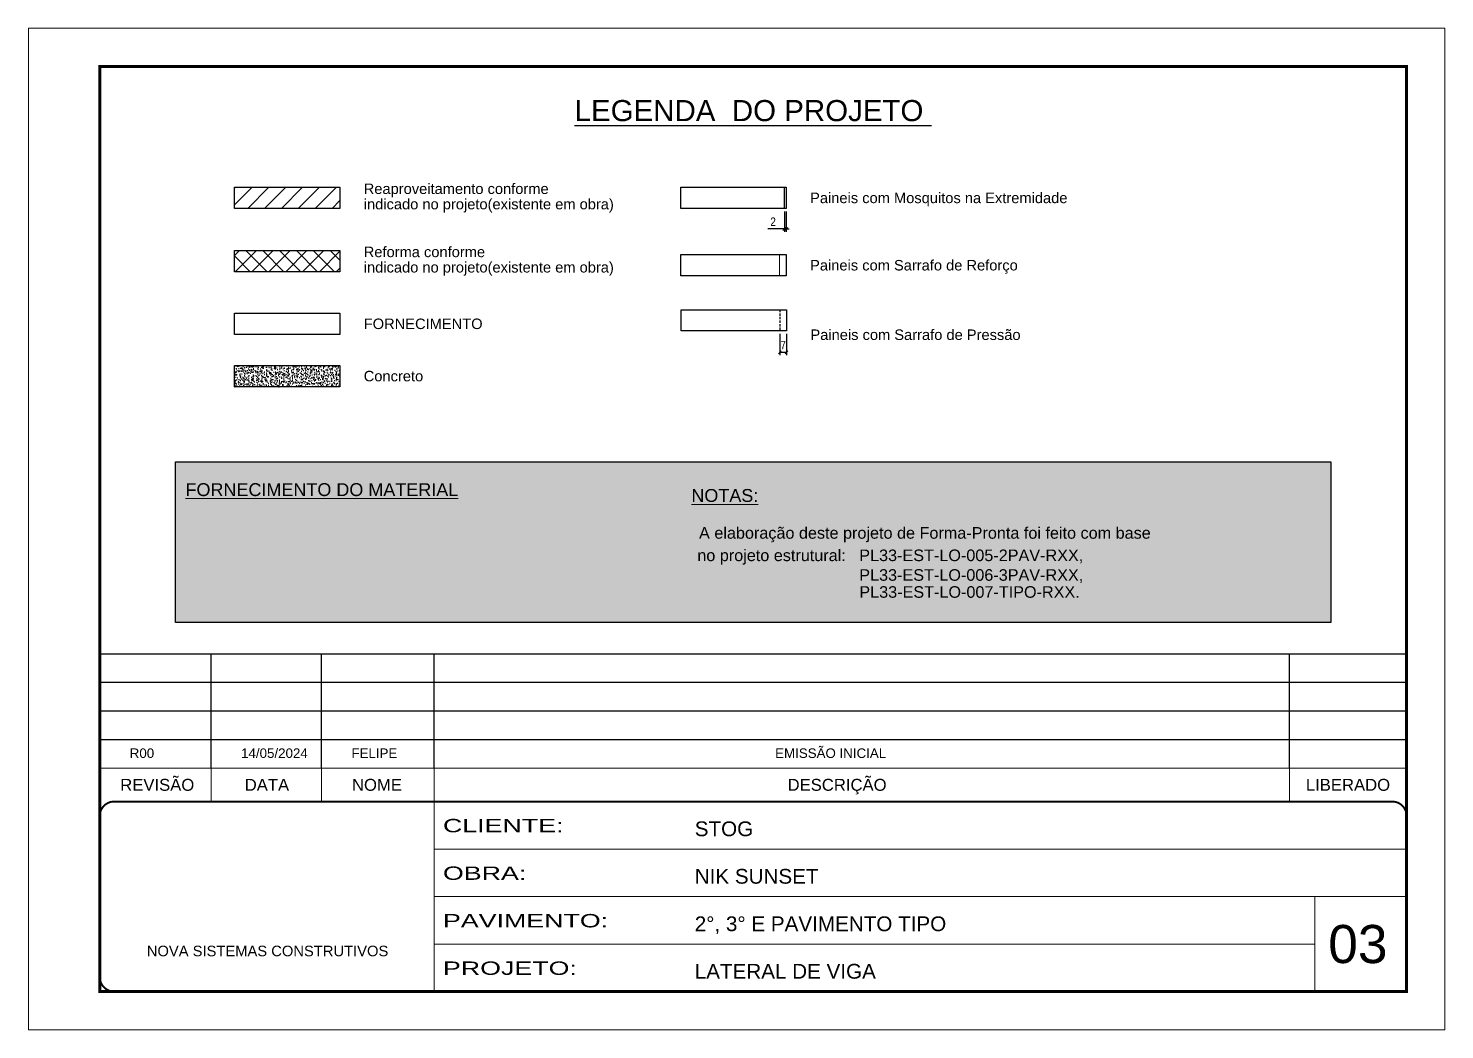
# Model space of a CAD drawing. Extents: x -10448 to -1189, y -11772 to 17235.
# Drawn here: x -7265 to -5780, y 15794 to 16844 of the extents above; entities that cross this region are included whole.
import ezdxf
from ezdxf.enums import TextEntityAlignment as Align

# ---------------------------------------------------------------- set-up
doc = ezdxf.new("R2010")
doc.units = 0
for name, pattern in [('CONTINUO', [0]), ('DASHED', [0.75, 0.5, -0.25]), ('HIDDEN', [0.375, 0.25, -0.125])]:
    doc.linetypes.add(name, pattern=pattern)
for name, color, linetype, lineweight in [('CARIMBO', 255, 'Continuous', 9), ('Folhas', 255, 'Continuous', 9), ('Hachura', 251, 'Continuous', 9), ('SARRAFO DE PRESSAO', 251, 'DASHED', 9)]:
    doc.layers.add(name, color=color, linetype=linetype, lineweight=lineweight)
for name, color, linetype in [('COTA', 241, 'Continuous'), ('cotas', 4, 'Continuous'), ('Painéis', 200, 'Continuous'), ('SARR_2.2x7', 40, 'Continuous')]:
    doc.layers.add(name, color=color, linetype=linetype)
doc.layers.add('Demarcação 2', color=7, linetype='Continuous', lineweight=9, true_color=0xe0e0e0)
doc.styles.add('ARIAL', font='arial.ttf')
doc.styles.add('COTA TECNICA-50', font='techl___.ttf', dxfattribs={"height": 9})
doc.styles.add('Tecnologia', font='')
doc.styles.get('Tecnologia').set_extended_font_data('Forgotten Futurist')
doc.dimstyles.new('COTA PAINEL-50', dxfattribs={"dimtxt": 9, "dimasz": 3, "dimexe": 3, "dimexo": 3, "dimgap": 3, "dimtad": 1, "dimdec": 1, "dimzin": 12, "dimdsep": 46, "dimtxsty": 'COTA TECNICA-50', "dimblk1": 'OBLIQUE', "dimblk2": 'OBLIQUE', "dimsah": 1, "dimcen": 0.9, "dimclrd": 4, "dimclre": 4, "dimclrt": 240, "dimadec": 1, "dimazin": 3, "dimtfac": 1, "dimtdec": 1, "dimtmove": 0, "dimatfit": 3, "dimfxl": 1, "dimtolj": 1, "dimtzin": 12, "dimarcsym": 0})

# ---------------------------------------------------------------- blocks, each defined once
blk = doc.blocks.new('_Oblique')
at = {"color": 0, "linetype": 'ByBlock', "lineweight": -2}
blk.add_line((-0.5, -0.5), (0.5, 0.5), dxfattribs=at)
blk = doc.blocks.new('*D77')
at = {"layer": 'cotas', "color": 4, "lineweight": -2, "transparency": 16777216}
for p, q in [((-6472.1, 16652.3), (-6472.1, 16630.9)), ((-6470.1, 16652.3), (-6470.1, 16630.9)), ((-6472.1, 16633.9), (-6489.6, 16633.9)), ((-6470.1, 16633.9), (-6472.1, 16633.9)), ((-6470.1, 16633.9), (-6467.1, 16633.9))]:
    blk.add_line(p, q, dxfattribs=at)
at = {"layer": 'Defpoints', "color": 0, "transparency": 16777216}
for p in [(-6472.1, 16655.3), (-6470.1, 16655.3), (-6472.1, 16633.9)]:
    blk.add_point(p, dxfattribs=at)
at = {"layer": 'cotas', "color": 4, "lineweight": -2, "transparency": 16777216, "xscale": 3, "yscale": 3, "zscale": 3}
blk.add_blockref('_Oblique', (-6472.1, 16633.9), dxfattribs=at)
at = {"layer": 'cotas', "color": 4, "lineweight": -2, "transparency": 16777216, "xscale": 3, "yscale": 3, "zscale": 3, "rotation": 180}
blk.add_blockref('_Oblique', (-6470.1, 16633.9), dxfattribs=at)
at = {"layer": 'cotas', "color": 240, "transparency": 16777216, "insert": (-6483.9, 16641.4), "char_height": 9, "attachment_point": 5, "style": 'COTA TECNICA-50'}
blk.add_mtext('\\A1;2', dxfattribs=at)
blk = doc.blocks.new('*D78')
at = {"layer": 'cotas', "color": 4, "lineweight": -2, "transparency": 16777216}
for p, q in [((-6476.8, 16523.9), (-6476.8, 16501.4)), ((-6469.8, 16523.9), (-6469.8, 16501.4)), ((-6469.8, 16504.4), (-6476.8, 16504.4))]:
    blk.add_line(p, q, dxfattribs=at)
at = {"layer": 'Defpoints', "color": 0, "transparency": 16777216}
for p in [(-6476.8, 16526.9), (-6469.8, 16526.9), (-6476.8, 16504.4)]:
    blk.add_point(p, dxfattribs=at)
at = {"layer": 'cotas', "color": 4, "lineweight": -2, "transparency": 16777216, "xscale": 3, "yscale": 3, "zscale": 3, "rotation": 180}
blk.add_blockref('_Oblique', (-6476.8, 16504.4), dxfattribs=at)
at = {"layer": 'cotas', "color": 4, "lineweight": -2, "transparency": 16777216, "xscale": 3, "yscale": 3, "zscale": 3}
blk.add_blockref('_Oblique', (-6469.8, 16504.4), dxfattribs=at)
at = {"layer": 'cotas', "color": 240, "transparency": 16777216, "insert": (-6473.3, 16512), "char_height": 9, "attachment_point": 5, "style": 'COTA TECNICA-50'}
blk.add_mtext('\\A1;7', dxfattribs=at)
blk = doc.blocks.new('9999999999')
at = {"color": 30, "linetype": 'CONTINUO'}
for p, q in [((98564.6, 34230.2), (98564.6, 34429.4)), ((98564.6, 34379.6), (99584, 34379.6)), ((98564.6, 34329.8), (99488, 34329.8)), ((99584, 34329.8), (99488, 34329.8)), ((99488, 34329.8), (99488, 34230.2)), ((98564.6, 34280), (99488, 34280))]:
    blk.add_line(p, q, dxfattribs=at)
at = {"color": 30, "linetype": 'CONTINUO', "const_width": 2}
blk.add_lwpolyline([(99584, 34230.2), (99584, 34414.4, 0.414214), (99569, 34429.4), (98229, 34429.4, 0.414214), (98214, 34414.4), (98214, 34245.2, 0.414214), (98229, 34230.2), (99584, 34230.2)], format="xyb", dxfattribs=at)
at = {"layer": 'Folhas'}
blk.add_lwpolyline([(98139, 34190.2), (99624, 34190.2), (99624, 35240.2), (98139, 35240.2)], close=True, dxfattribs=at)
at = {"layer": 'Folhas', "color": 30, "const_width": 3}
blk.add_lwpolyline([(98214, 34230.2), (99584, 34230.2), (99584, 35200.2), (98214, 35200.2)], close=True, dxfattribs=at)
at = {"color": 7, "linetype": 'Continuous', "ltscale": 5, "style": 'ARIAL'}
for s, height, p in [('STOG', 15.48, (98837.7, 34393.1)), ('NIK SUNSET', 15.48, (98837.7, 34343.3)), ('2°, 3° E PAVIMENTO TIPO', 15.483, (98837.7, 34293.5)), ('NOVA SISTEMAS CONSTRUTIVOS', 11.059, (98263.2, 34267.2)), ('LATERAL DE VIGA', 15.483, (98837.7, 34243.7))]:
    blk.add_text(s, height=height, dxfattribs=at).set_placement(p)
at = {"layer": 'Folhas', "color": 7, "style": 'Tecnologia', "width": 1.5}
for s, p in [('CLIENTE:', (98573.7, 34397.2)), ('OBRA:', (98573.7, 34347.3)), ('PAVIMENTO:', (98573.7, 34297.5)), ('PROJETO:', (98573.7, 34247.7))]:
    blk.add_text(s, height=14, dxfattribs=at).set_placement(p)

msp = doc.modelspace()

# ---------------------------------------------------------------- hatches: boundary and pattern name
at = {"layer": 'COTA', "linetype": 'ByBlock'}
h = msp.add_hatch(dxfattribs=at)
h.set_pattern_fill('AR-CONC', color=256, scale=0.9, style=0)
h.set_pattern_definition([(50, (-105403.761, -18395.9775), (6.45534164, -0.56476921), [0.675, -7.425]), (355, (-105403.761, -18395.9775), (-1.248762, 6.7697292), [0.54, -5.94]), (100.4514445, (-105403.223, -18396.0246), (5.20657962, 6.20495992), [0.57366173, -6.310279]), (46.1842, (-105403.761, -18394.1775), (9.605172, -1.4896735), [1.0125, -11.1375]), (96.635635, (-105402.961, -18394.302), (8.4119575, 8.7670674), [0.8604931, -9.4654238]), (351.184164, (-105403.761, -18394.178), (8.4119575, 8.7670674), [0.81, -8.91]), (21, (-105402.861, -18394.6275), (5.37216347, -3.62357002), [0.675, -7.425]), (326, (-105402.861, -18394.6275), (2.189838, 6.5263504), [0.54, -5.94]), (71.451445, (-105402.4134, -18394.9295), (7.5620014, 2.90278038), [0.5736617, -6.310279]), (37.5, (-105403.761, -18395.9775), (0.1094387, 2.996044684), [0, -5.868, 0, -6.03, 0, -5.9625]), (7.5, (-105403.761, -18395.9775), (2.36762584, 3.54970541), [0, -3.438, 0, -5.733, 0, -2.2725]), (327.5, (-105405.768, -18395.9775), (4.804401926, -0.202993846), [0, -2.25, 0, -7.02, 0, -9.315]), (317.5, (-105406.668, -18395.9775), (5.24867552, 0.90094484), [0, -2.925, 0, -4.662, 0, -6.615])])
h.paths.add_polyline_path([(-6938.11, 16468.46), (-6938.11, 16490.71), (-7048.68, 16490.71), (-7048.68, 16468.46)])
at = {"layer": 'Demarcação 2'}
h = msp.add_hatch(color=8, dxfattribs=at)
h.set_gradient(color1=(112, 112, 112), one_color=1, tint=1, name='SPHERICAL')
h.paths.add_polyline_path([(-7110.36, 16389.63), (-5899.1, 16389.63), (-5899.1, 16221.3), (-7110.36, 16221.3)])
at = {"layer": 'Hachura', "linetype": 'ByBlock'}
h = msp.add_hatch(dxfattribs=at)
h.set_pattern_fill('ANSI31', color=256, scale=100)
h.set_pattern_definition([(45, (-124198.811, -18395.978), (-8.8388348, 8.8388348), [])])
h.paths.add_polyline_path([(-6938.11, 16677.55), (-7048.68, 16677.55), (-7048.68, 16655.3), (-6938.11, 16655.3)])
h = msp.add_hatch(dxfattribs=at)
h.set_pattern_fill('ANSI37', color=256, scale=100)
h.set_pattern_definition([(45, (-124198.811, -18395.978), (-8.8388348, 8.8388348), []), (135, (-124198.811, -18395.978), (-8.8388348, -8.8388348), [])])
h.paths.add_polyline_path([(-6938.11, 16611.31), (-7048.68, 16611.31), (-7048.68, 16589.06), (-6938.11, 16589.06)])

# ---------------------------------------------------------------- linework, layer by layer
at = {"color": 30}
for p, q in [((-7189.78, 16188.47), (-5819.78, 16188.47)), ((-7073.02, 16068.47), (-7073.02, 16188.47)), ((-6957.36, 16068.47), (-6957.36, 16188.47)), ((-6839.2, 16068.47), (-6839.2, 16188.47)), ((-5942.44, 16068.47), (-5942.44, 16188.47)), ((-7189.78, 16158.47), (-5819.78, 16158.47)), ((-7189.78, 16128.47), (-5819.78, 16128.47)), ((-7189.78, 16098.47), (-5819.78, 16098.47))]:
    msp.add_line(p, q, dxfattribs=at)
msp.add_lwpolyline([(-7110.36, 16389.63), (-5899.1, 16389.63), (-5899.1, 16221.3), (-7110.36, 16221.3)], close=True, dxfattribs=at)
at = {"color": 30, "const_width": 1}
for points in [[(-7189.78, 16068.47), (-5819.78, 16068.47)], [(-7073.02, 16068.47), (-7073.02, 16033.47)], [(-6957.36, 16068.47), (-6957.36, 16033.47)], [(-6839.2, 16068.47), (-6839.2, 16033.47)], [(-5942.44, 16068.47), (-5942.44, 16033.47)]]:
    msp.add_lwpolyline(points, dxfattribs=at)
at = {"layer": 'COTA', "linetype": 'ByBlock'}
msp.add_lwpolyline([(-7048.68, 16490.71), (-6938.11, 16490.71), (-6938.11, 16468.46), (-7048.68, 16468.46)], close=True, dxfattribs=at)
at = {"layer": 'Painéis'}
msp.add_line((-6472.14, 16677.55), (-6472.14, 16655.3), dxfattribs=at)
for points in [[(-7048.68, 16677.55), (-6938.11, 16677.55), (-6938.11, 16655.3), (-7048.68, 16655.3)], [(-6580.71, 16677.55), (-6470.14, 16677.55), (-6470.14, 16655.3), (-6580.71, 16655.3)], [(-7048.68, 16611.31), (-6938.11, 16611.31), (-6938.11, 16589.06), (-7048.68, 16589.06)], [(-6580.71, 16606.95), (-6470.14, 16606.95), (-6470.14, 16584.7), (-6580.71, 16584.7)], [(-7048.68, 16545.51), (-6938.11, 16545.51), (-6938.11, 16523.26), (-7048.68, 16523.26)], [(-6580.35, 16549.12), (-6469.78, 16549.12), (-6469.78, 16526.87), (-6580.35, 16526.87)]]:
    msp.add_lwpolyline(points, close=True, dxfattribs=at)
at = {"layer": 'SARR_2.2x7', "linetype": 'HIDDEN', "ltscale": 10}
msp.add_line((-6476.78, 16549.12), (-6476.78, 16526.87), dxfattribs=at)
at = {"layer": 'SARRAFO DE PRESSAO'}
for p, q in [((-6477.14, 16606.95), (-6473.64, 16606.95)), ((-6477.14, 16606.95), (-6477.14, 16584.7)), ((-6470.14, 16606.95), (-6473.64, 16606.95)), ((-6470.14, 16606.95), (-6470.14, 16584.7)), ((-6477.14, 16584.7), (-6473.64, 16584.7)), ((-6470.14, 16584.7), (-6473.64, 16584.7))]:
    msp.add_line(p, q, dxfattribs=at)

# ---------------------------------------------------------------- block references
at = {"layer": 'SARRAFO DE PRESSAO', "color": 6, "linetype": 'ByBlock'}
msp.add_blockref('9999999999', (-105403.76, -18395.98), dxfattribs=at)

# ---------------------------------------------------------------- texts
at = {"color": 0, "linetype": 'Continuous', "ltscale": 5, "style": 'ARIAL'}
msp.add_text('%%ULEGENDA  DO PROJETO ', height=22.1184, dxfattribs=at).set_placement((-6504.87, 16746.9), align=Align.CENTER)
at = {"style": 'ARIAL'}
for s, p in [('REVISÃO', (-7129.6, 16050.97)), ('DATA', (-7014.62, 16050.97)), ('NOME', (-6899.27, 16050.97)), ('DESCRIÇÃO', (-6416.82, 16050.97)), ('LIBERADO', (-5881.14, 16050.97))]:
    msp.add_text(s, height=12.5, dxfattribs=at).set_placement(p, align=Align.MIDDLE_CENTER)
at = {"layer": 'CARIMBO', "style": 'ARIAL'}
for s, p in [('Reaproveitamento conforme ', (-6913.11, 16676)), ('indicado no projeto(existente em obra)', (-6913.11, 16659.91)), ('Paineis com Mosquitos na Extremidade', (-6445.14, 16666.42)), ('Reforma conforme ', (-6913.11, 16609.77)), ('indicado no projeto(existente em obra)', (-6913.11, 16593.68)), ('Paineis com Sarrafo de Reforço', (-6445.14, 16595.82)), ('FORNECIMENTO', (-6913.11, 16534.38)), ('Paineis com Sarrafo de Pressão', (-6444.78, 16522.93)), ('Concreto', (-6913.11, 16479.58))]:
    msp.add_text(s, height=11, dxfattribs=at).set_placement(p, align=Align.MIDDLE_LEFT)
at = {"layer": 'CARIMBO', "color": 5, "style": 'ARIAL'}
for s, height, p in [('%%UFORNECIMENTO DO MATERIAL', 13.5, (-7100.01, 16353.76)), ('%%UNOTAS:', 13.5, (-6569.61, 16347.65)), ('  A elaboração deste projeto de Forma-Pronta foi feito com base', 12.15, (-6570.97, 16309.04)), ('  no projeto estrutural:', 12.15, (-6572.79, 16285.55))]:
    msp.add_text(s, height=height, dxfattribs=at).set_placement(p)
at = {"layer": 'CARIMBO', "color": 1, "style": 'ARIAL'}
for s, p in [('PL33-EST-LO-005-2PAV-RXX,', (-6393.56, 16285.55)), ('PL33-EST-LO-006-3PAV-RXX,', (-6393.56, 16264.93)), ('PL33-EST-LO-007-TIPO-RXX.', (-6393.46, 16247.11))]:
    msp.add_text(s, height=12.15, dxfattribs=at).set_placement(p)
at = {"layer": 'CARIMBO', "style": 'ARIAL'}
for s, p in [('R00', (-7158.46, 16079.15)), ('14/05/2024', (-7041.7, 16079.15)), ('FELIPE', (-6926.04, 16079.15)), ('EMISSÃO INICIAL', (-6481.78, 16079.15))]:
    msp.add_text(s, height=10, dxfattribs=at).set_placement(p)
at = {"layer": 'CARIMBO', "color": 7, "style": 'ARIAL'}
msp.add_text('03', height=40, dxfattribs=at).set_placement((-5901.87, 15864.03))

# ---------------------------------------------------------------- dimensions: what is measured, and where the dimension line sits
at = {"layer": 'cotas'}
dim = msp.add_linear_dim(base=(-6472.14, 16633.88), p1=(-6470.14, 16655.3), p2=(-6472.14, 16655.3), dimstyle='COTA PAINEL-50', dxfattribs=at)
dim.commit()
dim.dimension.update_dxf_attribs({"geometry": '*D77', "text_midpoint": (-6483.89, 16641.38)})
dim = msp.add_linear_dim(base=(-6476.78, 16504.38), p1=(-6469.78, 16526.87), p2=(-6476.78, 16526.87), dimstyle='COTA PAINEL-50', dxfattribs=at)
dim.commit()
dim.dimension.update_dxf_attribs({"geometry": '*D78', "text_midpoint": (-6473.28, 16504.38), "dimtype": 160})

doc.saveas('drawing.dxf')
